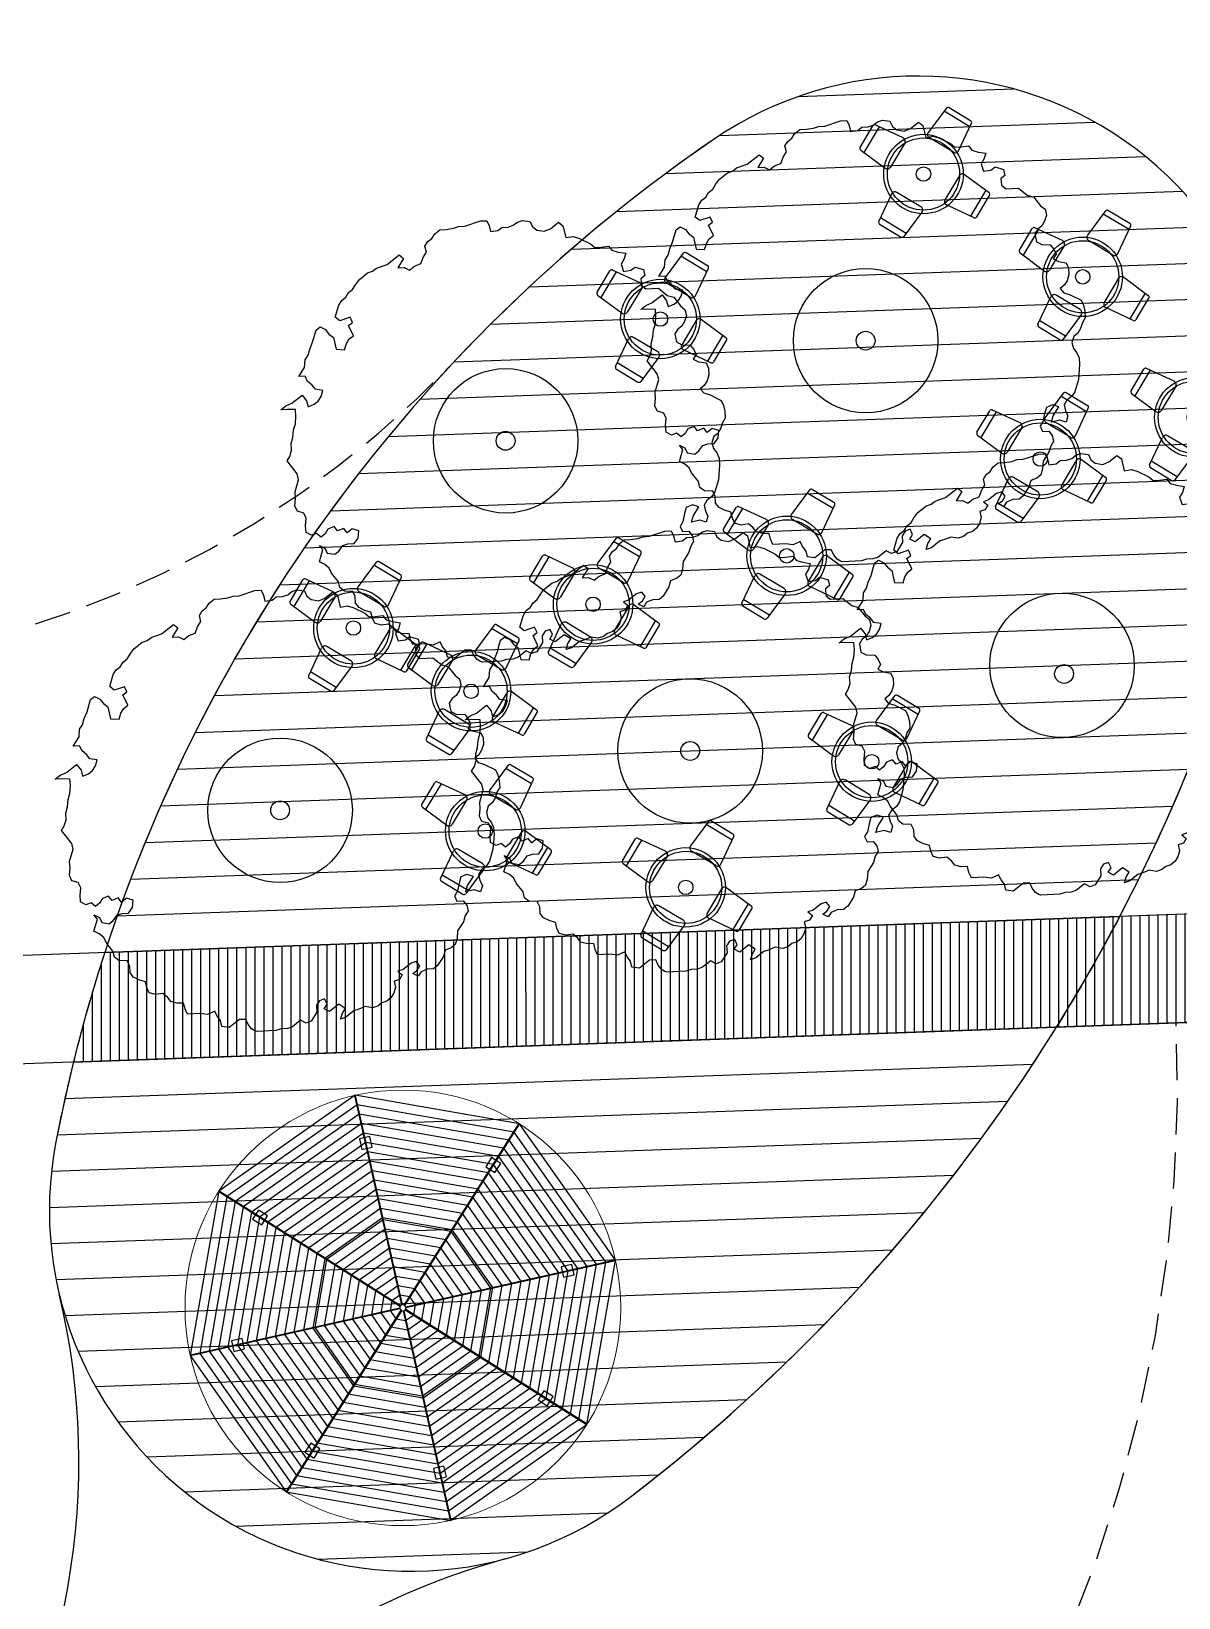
# Model space of a CAD drawing. Extents: x 309418 to 1212698, y 3438380 to 6877191.
# Drawn here: x 606442.28 to 606458.16, y 3438644.33 to 3438666.01 of the extents above; entities that cross this region are included whole.
import ezdxf

# ---------------------------------------------------------------- set-up
doc = ezdxf.new("R2010")
doc.units = 0
doc.header["$MEASUREMENT"] = 0
doc.linetypes.add('DASHED', pattern=[0.75, 0.5, -0.25])
for name, color, linetype in [('Draft _ Lines', 20, 'Continuous'), ('DRAFT-LINES', 10, 'Continuous'), ('LA-FLOWERING-TREE', 221, 'Continuous'), ('LA-HARD-LOOSE-FURN', 12, 'Continuous'), ('LA-LANDSCAPE BASE', 140, 'Continuous'), ('LA-PATTERN', 28, 'Continuous'), ('X-DK-LANDSCPE BASE$0$LA-WOODEN -ELEV', 45, 'Continuous'), ('X-DK-LANDSCPE BASE$0$LA-WOODEN ELEV2', 29, 'Continuous')]:
    doc.layers.add(name, color=color, linetype=linetype)
doc.layers.add('X-DK-LANDSCPE BASE$0$LA-PLNT-PALM', color=102, linetype='Continuous', lineweight=20)
pattern_1 = [(90, (0, 0), (-0.125, 0), [])]

# ---------------------------------------------------------------- blocks, each defined once
blk = doc.blocks.new('X-DK-LANDSCPE BASE$0$aapp')
at = {"color": 30, "true_color": 0xf8991e}
blk.add_circle((0, 0), 3.015, dxfattribs=at)
at = {"layer": 'X-DK-LANDSCPE BASE$0$LA-WOODEN -ELEV', "color": 30, "true_color": 0xf8991e}
for points in [[(1.154, 2.786), (-1.154, 2.786), (-2.786, 1.154), (-2.786, -1.154), (-1.154, -2.786), (1.154, -2.786), (2.786, -1.154), (2.786, 1.154)], [(-0.936, 2.062), (-0.797, 2.12), (-0.854, 2.258), (-0.993, 2.201)], [(0.797, 2.12), (0.935, 2.062), (0.993, 2.201), (0.854, 2.258)], [(0.478, 1.154), (-0.478, 1.154), (-1.154, 0.478), (-1.154, -0.478), (-0.478, -1.154), (0.478, -1.154), (1.153, -0.478), (1.153, 0.478)], [(-2.12, 0.797), (-2.063, 0.935), (-2.201, 0.993), (-2.259, 0.854)], [(2.062, 0.935), (2.12, 0.797), (2.258, 0.854), (2.201, 0.993)], [(-2.063, -0.936), (-2.12, -0.797), (-2.259, -0.854), (-2.201, -0.993)], [(2.12, -0.797), (2.062, -0.936), (2.201, -0.993), (2.258, -0.854)], [(-0.797, -2.12), (-0.936, -2.062), (-0.993, -2.201), (-0.854, -2.258)], [(0.935, -2.062), (0.797, -2.12), (0.854, -2.258), (0.993, -2.201)]]:
    blk.add_lwpolyline(points, close=True, dxfattribs=at)
for points in [[(-0.022, 0.038), (-1.158, 2.782)], [(-0.017, 0.042), (-1.154, 2.786)], [(-0.012, 0.042), (-1.148, 2.786)], [(0.011, 0.042), (1.148, 2.786)], [(0.017, 0.042), (1.154, 2.786)], [(0.021, 0.038), (1.158, 2.782)], [(-0.042, 0.017), (-2.786, 1.154)], [(-0.042, 0.011), (-2.786, 1.148)], [(-0.038, 0.021), (-2.782, 1.158)], [(0.038, 0.021), (2.782, 1.158)], [(0.042, 0.017), (2.786, 1.154)], [(0.042, 0.011), (2.786, 1.148)], [(-0.042, -0.012), (-2.786, -1.148)], [(-0.042, -0.017), (-2.786, -1.154)], [(-0.038, -0.021), (-2.782, -1.158)], [(-0.022, -0.038), (-1.158, -2.782)], [(-0.017, -0.042), (-1.154, -2.786)], [(-0.012, -0.042), (-1.148, -2.786)], [(0.011, -0.042), (1.148, -2.786)], [(0.017, -0.042), (1.154, -2.786)], [(0.021, -0.038), (1.158, -2.782)], [(0.038, -0.021), (2.782, -1.158)], [(0.042, -0.012), (2.786, -1.148)], [(0.042, -0.017), (2.786, -1.154)]]:
    blk.add_lwpolyline(points, dxfattribs=at)
at = {"layer": 'X-DK-LANDSCPE BASE$0$LA-WOODEN ELEV2', "color": 30, "true_color": 0xf8991e}
for points in [[(1.103, 2.662), (-1.103, 2.662), (-2.662, 1.103), (-2.662, -1.103), (-1.103, -2.662), (1.103, -2.662), (2.662, -1.103), (2.662, 1.103)], [(1.051, 2.539), (-1.052, 2.539), (-2.539, 1.052), (-2.539, -1.052), (-1.052, -2.539), (1.051, -2.539), (2.539, -1.052), (2.539, 1.052)], [(1, 2.415), (-1, 2.415), (-2.415, 1), (-2.415, -1), (-1, -2.415), (1, -2.415), (2.415, -1), (2.415, 1)], [(0.949, 2.292), (-0.949, 2.292), (-2.292, 0.949), (-2.292, -0.949), (-0.949, -2.292), (0.949, -2.292), (2.292, -0.949), (2.292, 0.949)], [(0.898, 2.168), (-0.898, 2.168), (-2.168, 0.898), (-2.168, -0.898), (-0.898, -2.168), (0.898, -2.168), (2.168, -0.898), (2.168, 0.898)], [(0.847, 2.045), (-0.847, 2.045), (-2.045, 0.847), (-2.045, -0.847), (-0.847, -2.045), (0.847, -2.045), (2.045, -0.847), (2.045, 0.847)], [(0.796, 1.921), (-0.796, 1.921), (-1.921, 0.796), (-1.921, -0.796), (-0.796, -1.921), (0.796, -1.921), (1.921, -0.796), (1.921, 0.796)], [(0.745, 1.798), (-0.745, 1.798), (-1.798, 0.745), (-1.798, -0.745), (-0.745, -1.798), (0.745, -1.798), (1.797, -0.745), (1.797, 0.745)], [(0.693, 1.674), (-0.693, 1.674), (-1.674, 0.693), (-1.674, -0.693), (-0.693, -1.674), (0.693, -1.674), (1.674, -0.693), (1.674, 0.693)], [(0.642, 1.55), (-0.642, 1.55), (-1.551, 0.642), (-1.551, -0.642), (-0.642, -1.551), (0.642, -1.551), (1.55, -0.642), (1.55, 0.642)], [(0.591, 1.427), (-0.591, 1.427), (-1.427, 0.591), (-1.427, -0.591), (-0.591, -1.427), (0.591, -1.427), (1.427, -0.591), (1.427, 0.591)], [(0.54, 1.303), (-0.54, 1.303), (-1.304, 0.54), (-1.304, -0.54), (-0.54, -1.304), (0.54, -1.304), (1.303, -0.54), (1.303, 0.54)], [(0.489, 1.18), (-0.489, 1.18), (-1.18, 0.489), (-1.18, -0.489), (-0.489, -1.18), (0.489, -1.18), (1.18, -0.489), (1.18, 0.489)], [(0.427, 1.03), (-0.427, 1.03), (-1.03, 0.427), (-1.03, -0.427), (-0.427, -1.03), (0.427, -1.03), (1.03, -0.427), (1.03, 0.427)], [(0.375, 0.906), (-0.376, 0.906), (-0.907, 0.375), (-0.907, -0.376), (-0.376, -0.907), (0.375, -0.907), (0.906, -0.376), (0.906, 0.375)], [(0.324, 0.783), (-0.324, 0.783), (-0.783, 0.324), (-0.783, -0.324), (-0.324, -0.783), (0.324, -0.783), (0.783, -0.324), (0.783, 0.324)], [(0.273, 0.659), (-0.273, 0.659), (-0.66, 0.273), (-0.66, -0.273), (-0.273, -0.659), (0.273, -0.659), (0.659, -0.273), (0.659, 0.273)], [(0.222, 0.536), (-0.222, 0.536), (-0.536, 0.222), (-0.536, -0.222), (-0.222, -0.536), (0.222, -0.536), (0.536, -0.222), (0.536, 0.222)], [(0.171, 0.412), (-0.171, 0.412), (-0.412, 0.171), (-0.412, -0.171), (-0.171, -0.412), (0.171, -0.412), (0.412, -0.171), (0.412, 0.171)], [(0.12, 0.289), (-0.12, 0.289), (-0.289, 0.12), (-0.289, -0.12), (-0.12, -0.289), (0.12, -0.289), (0.289, -0.12), (0.289, 0.12)], [(0.068, 0.165), (-0.069, 0.165), (-0.165, 0.068), (-0.165, -0.069), (-0.069, -0.165), (0.068, -0.165), (0.165, -0.069), (0.165, 0.068)], [(0.017, 0.042), (-0.017, 0.042), (-0.042, 0.017), (-0.042, -0.017), (-0.017, -0.042), (0.017, -0.042), (0.042, -0.017), (0.042, 0.017)]]:
    blk.add_lwpolyline(points, close=True, dxfattribs=at)
blk = doc.blocks.new('FTR-6')
blk.add_lwpolyline([(-2.443, -1.827), (-2.433, -1.751), (-2.405, -1.678), (-2.469, -1.618), (-2.646, -1.595), (-2.707, -1.511), (-2.662, -1.44), (-2.652, -1.364), (-2.624, -1.291), (-2.727, -1.252), (-2.788, -1.167), (-2.916, -1.048), (-2.888, -0.975), (-2.843, -0.904), (-2.907, -0.844), (-2.951, -0.762), (-2.941, -0.686), (-2.949, -0.608), (-3.03, -0.546), (-3.073, -0.464), (-3.046, -0.391), (-3.001, -0.32), (-3.044, -0.237), (-3.07, -0.157), (-3.06, -0.081), (-2.997, -0.013), (-2.97, 0.061), (-3.048, 0.148), (-3.056, 0.226), (-3.011, 0.297), (-2.992, 0.448), (-2.964, 0.521), (-2.972, 0.599), (-2.998, 0.679), (-2.843, 0.762), (-2.834, 0.837), (-2.808, 0.757), (-2.836, 0.684), (-2.775, 0.599), (-2.704, 0.59), (-2.613, 0.604), (-2.546, 0.57), (-2.481, 0.51), (-2.39, 0.524), (-2.31, 0.59), (-2.353, 0.673), (-2.441, 0.684), (-2.431, 0.76), (-2.516, 0.796), (-2.506, 0.872), (-2.591, 0.909), (-2.665, 0.893), (-2.736, 0.902), (-2.744, 0.98), (-2.811, 1.014), (-2.836, 1.094), (-2.774, 1.163), (-2.693, 1.229), (-2.666, 1.303), (-2.709, 1.385), (-2.682, 1.458), (-2.601, 1.525), (-2.539, 1.594), (-2.385, 1.676), (-2.34, 1.747), (-2.31, 1.974), (-2.237, 1.99), (-2.16, 2.031), (-2.097, 2.1), (-2.02, 2.142), (-1.939, 2.208), (-1.862, 2.249), (-1.782, 2.316), (-1.719, 2.385), (-1.798, 2.472), (-1.862, 2.531), (-1.774, 2.52), (-1.689, 2.483), (-1.512, 2.46), (-1.525, 2.36), (-1.57, 2.289), (-1.486, 2.252), (-1.415, 2.243), (-1.341, 2.259), (-1.264, 2.3), (-1.325, 2.385), (-1.315, 2.461), (-1.323, 2.538), (-1.296, 2.612), (-1.36, 2.671), (-1.212, 2.703), (-1.132, 2.77), (-1.058, 2.786), (-0.981, 2.827), (-0.886, 2.866), (-0.732, 2.949), (-0.662, 2.94), (-0.636, 2.86), (-0.646, 2.784), (-0.638, 2.706), (-0.728, 2.564), (-0.65, 2.477), (-0.573, 2.518), (-0.499, 2.534), (-0.428, 2.525), (-0.373, 2.672), (-0.303, 2.663), (-0.275, 2.736), (-0.41, 2.805), (-0.418, 2.883), (-0.264, 2.965), (-0.19, 2.981), (-0.119, 2.972), (-0.046, 2.988), (0.025, 2.979), (0.099, 2.995), (0.19, 3.009), (0.331, 2.991), (0.399, 2.957), (0.469, 2.948), (0.604, 2.879), (0.815, 2.852), (0.823, 2.774), (0.676, 2.742), (0.74, 2.682), (0.765, 2.602), (0.853, 2.591), (0.938, 2.554), (1.033, 2.593), (1.107, 2.609), (1.152, 2.68), (1.226, 2.696), (1.296, 2.687), (1.37, 2.703), (1.458, 2.692), (1.522, 2.632), (1.604, 2.57), (1.671, 2.536), (1.735, 2.477), (1.937, 2.374), (2.001, 2.314), (1.974, 2.241), (1.929, 2.17), (2.01, 2.108), (2.081, 2.099), (2.145, 2.039), (2.212, 2.005), (2.283, 1.996), (2.35, 1.962), (2.411, 1.877), (2.383, 1.804), (2.391, 1.726), (2.452, 1.641), (2.537, 1.604), (2.678, 1.586), (2.686, 1.508), (2.596, 1.366), (2.678, 1.304), (2.721, 1.222), (2.772, 1.062), (2.78, 0.984), (2.844, 0.924), (2.925, 0.862), (2.916, 0.787), (2.959, 0.704), (3.019, 0.62), (2.942, 0.578), (2.869, 0.562), (2.82, 0.466), (2.902, 0.404), (2.973, 0.395), (3.03, 0.285), (2.985, 0.214), (2.914, 0.223), (2.852, 0.155), (2.86, 0.077), (2.988, -0.042), (3.003, -0.198), (3.047, -0.281), (3.027, -0.432), (3.035, -0.51), (2.99, -0.581), (2.913, -0.622), (2.839, -0.638), (2.769, -0.629), (2.695, -0.645), (2.629, -0.739), (2.654, -0.819), (2.733, -0.906), (2.723, -0.982), (2.696, -1.055), (2.622, -1.071), (2.647, -1.151), (2.708, -1.236), (2.681, -1.31), (2.618, -1.378), (2.541, -1.42), (2.467, -1.436), (2.397, -1.427), (2.387, -1.502), (2.43, -1.585), (2.481, -1.745), (2.454, -1.818), (2.409, -1.889), (2.346, -1.958), (2.272, -1.974), (2.195, -2.015), (2.121, -2.032), (2.051, -2.022), (1.974, -2.064), (1.929, -2.135), (1.919, -2.21), (1.891, -2.284), (1.829, -2.353), (1.668, -2.486), (1.514, -2.568), (1.44, -2.584), (1.352, -2.573), (1.278, -2.589), (1.233, -2.66), (1.206, -2.733), (1.129, -2.775), (1.086, -2.692), (0.986, -2.628), (1.063, -2.587), (1.211, -2.555), (1.168, -2.472), (1.083, -2.436), (1.006, -2.477), (0.908, -2.541), (0.834, -2.557), (0.807, -2.631), (0.871, -2.69), (0.861, -2.766), (0.816, -2.837), (0.742, -2.853), (0.665, -2.894), (0.517, -2.926), (0.437, -2.993), (0.36, -3.034), (0.29, -3.025), (0.205, -2.988), (0.128, -3.03), (-0.02, -3.062), (-0.091, -3.053), (-0.155, -2.993), (-0.24, -2.957), (-0.313, -2.973), (-0.339, -2.893), (-0.268, -2.902), (-0.194, -2.886), (-0.185, -2.81), (-0.252, -2.776), (-0.393, -2.757), (-0.46, -2.723), (-0.453, -2.801), (-0.526, -2.817), (-0.594, -2.783), (-0.639, -2.854), (-0.716, -2.895), (-0.79, -2.911), (-0.86, -2.902), (-0.927, -2.868), (-0.998, -2.859), (-1.065, -2.824), (-1.126, -2.74), (-1.211, -2.703), (-1.278, -2.669), (-1.419, -2.651), (-1.487, -2.616), (-1.41, -2.575), (-1.336, -2.559), (-1.358, -2.454), (-1.517, -2.433), (-1.542, -2.353), (-1.468, -2.337), (-1.441, -2.263), (-1.508, -2.229), (-1.582, -2.245), (-1.645, -2.314), (-1.792, -2.346), (-1.86, -2.312), (-1.885, -2.232), (-2.026, -2.213), (-2.094, -2.179), (-2.158, -2.12), (-2.225, -2.085), (-2.417, -1.907), (-2.431, -1.879)], close=True)
blk.add_circle((0, 0), 0.13)
blk = doc.blocks.new('TA')
for p, q in [((-0.035, 0.922), (-0.373, 0.847)), ((0, 0.902), (0.131, 0.503)), ((-0.346, 0.397), (-0.396, 0.814)), ((-0.39, 0.761), (0.016, 0.851)), ((-0.286, 0.354), (0.095, 0.438)), ((0.482, -0.135), (0.398, 0.245)), ((0.858, 0.355), (0.441, 0.306)), ((0.895, -0.057), (0.805, 0.349)), ((0.891, 0.332), (0.966, -0.005)), ((-0.924, -0.04), (-0.525, 0.091)), ((-0.376, -0.326), (-0.46, 0.055)), ((-0.944, -0.075), (-0.869, -0.412)), ((-0.783, -0.429), (-0.873, -0.023)), ((0.547, -0.172), (0.946, -0.04)), ((-0.419, -0.386), (-0.836, -0.436)), ((-0.095, -0.504), (0.285, -0.42)), ((-0.132, -0.569), (0, -0.968)), ((0.395, -0.88), (0.346, -0.463)), ((-0.017, -0.917), (0.389, -0.827)), ((0.372, -0.913), (0.035, -0.988))]:
    blk.add_line(p, q)
for radius in [0.55, 0.5, 0.1]:
    blk.add_circle((0, 0), radius)
for centre, radius, start, end in [((-0.029, 0.893), 0.03, 18.2248, 102.5142), ((-0.366, 0.818), 0.03, 102.5142, 186.8037), ((0.084, 0.487), 0.05, 282.5142, 18.2248), ((-0.297, 0.403), 0.05, 186.8037, 282.5142), ((0.447, 0.256), 0.05, 96.8037, 192.5142), ((0.862, 0.326), 0.03, 12.5142, 96.8037), ((-0.509, 0.044), 0.05, 12.5142, 108.2248), ((-0.914, -0.068), 0.03, 108.2248, 192.5142), ((0.531, -0.124), 0.05, 192.5142, 288.2248), ((0.937, -0.012), 0.03, 288.2248, 12.5142), ((-0.839, -0.406), 0.03, 192.5142, 276.8037), ((-0.425, -0.336), 0.05, 276.8037, 12.5142), ((0.296, -0.469), 0.05, 6.8037, 102.5142), ((-0.084, -0.553), 0.05, 102.5142, 198.2248), ((0.028, -0.958), 0.03, 198.2248, 282.5142), ((0.365, -0.883), 0.03, 282.5142, 6.8037)]:
    blk.add_arc(centre, radius, start, end)

msp = doc.modelspace()

# ---------------------------------------------------------------- hatches: boundary and pattern name
at = {"layer": 'LA-PATTERN', "true_color": 0x99724c}
h = msp.add_hatch(dxfattribs=at)
h.set_pattern_fill('_USER', color=35, scale=0.5, angle=182.040417, pattern_type=0)
h.set_pattern_definition([(182.04041678, (-57502.4321, 10638.327), (0.017802232066, -0.49968298003), [])])
edge = h.paths.add_edge_path()
edge.add_arc((606454.55292, 3438660.39047), 5, 346.043034, 484.331602)
edge.add_arc((606464.03057, 3438646.5132), 21.8049, 124.331602, 161.983618)
edge.add_line((606443.29481, 3438653.25721), (606457.34309, 3438653.75771))
edge.add_arc((606435.78697, 3438665.05437), 24.33682, 332.342829, 346.043034)
h = msp.add_hatch(dxfattribs=at)
h.set_pattern_fill('ANSI31', color=35, angle=45)
h.set_pattern_definition(pattern_1)
edge = h.paths.add_edge_path()
edge.add_line((606460.57347, 3438653.8728), (606457.34309, 3438653.75771))
edge.add_arc((606435.78697, 3438665.05437), 24.33682, 328.187897, 332.342829, ccw=False)
edge.add_line((606456.46795, 3438652.22558), (606460.72165, 3438652.37712))
edge.add_arc((606476.1623, 3438654.66198), 15.60879, 182.898119, 188.417351, ccw=False)
h = msp.add_hatch(dxfattribs=at)
h.set_pattern_fill('ANSI31', color=35, angle=45)
h.set_pattern_definition(pattern_1)
edge = h.paths.add_edge_path()
edge.add_line((606457.34309, 3438653.75771), (606443.29481, 3438653.25721))
edge.add_arc((606464.03057, 3438646.5132), 21.8049, 161.983618, 166.128476)
edge.add_line((606442.8616, 3438651.74082), (606456.46795, 3438652.22558))
edge.add_arc((606435.78697, 3438665.05437), 24.33682, 328.187897, 332.342829)
h = msp.add_hatch(dxfattribs=at)
h.set_pattern_fill('_USER', color=35, scale=0.5, angle=182.040417, pattern_type=0)
h.set_pattern_definition([(182.040416779, (-57502.41637, 10638.8279), (0.017802232055, -0.49968298003), [])])
edge = h.paths.add_edge_path()
edge.add_line((606456.46795, 3438652.22558), (606442.8616, 3438651.74082))
edge.add_arc((606464.03057, 3438646.5132), 21.8049, 166.128476, 169.100703)
edge.add_arc((606447.52882, 3438649.69072), 5, 169.100703, 307.38927)
edge.add_arc((606435.78697, 3438665.05437), 24.33682, 307.38927, 328.187897)

# ---------------------------------------------------------------- linework, layer by layer
at = {"layer": 'Draft _ Lines', "color": 114, "linetype": 'DASHED', "true_color": 0x139b48}
for points in [[(606448.13069, 3438661.43457, -0.20926471), (606437.90455, 3438657.14947, 0.62705756), (606434.38171, 3438650.15219, 0.62705756)], [(606451.73128, 3438636.79143, 0.22028091), (606458.125, 3438652.28461)]]:
    msp.add_lwpolyline(points, format="xyb", dxfattribs=at)
at = {"layer": 'DRAFT-LINES'}
for points in [[(606450.56495, 3438645.71808, 0.17027648), (606459.4053, 3438659.1845, 0.68913643), (606451.73301, 3438664.5194, 0.19786523), (606442.61901, 3438650.63614, 0.68913643)], [(606459.4053, 3438659.1845, 0.68913643), (606451.73301, 3438664.5194, 0.16578212), (606443.29481, 3438653.25721), (606457.34309, 3438653.75771, 0.05984973)], [(606460.57347, 3438653.8728), (606457.34309, 3438653.75771, -0.0181313), (606456.46795, 3438652.22558), (606460.72165, 3438652.37712, -0.02408685)], [(606457.34309, 3438653.75771), (606443.29481, 3438653.25721, 0.01808733), (606442.8616, 3438651.74082), (606456.46795, 3438652.22558, 0.0181313)], [(606456.46795, 3438652.22558), (606442.8616, 3438651.74082, 0.01296951), (606442.61901, 3438650.63614, 0.68913643), (606450.56495, 3438645.71808, 0.09100109)]]:
    msp.add_lwpolyline(points, format="xyb", close=True, dxfattribs=at)
for points in [[(606460.57347, 3438653.8728), (606374.87695, 3438650.81968, 0.14098437), (606355.69205, 3438644.5527, -0.17755955), (606343.33276, 3438641.47047, 0.04168808), (606326.23583, 3438641.87621)], [(606436.93503, 3438623.6478, -0.16661469), (606441.29977, 3438640.73279, 0.20638537), (606442.66484, 3438648.53238)], [(606443.44608, 3438618.79603, -0.39575172), (606438.45514, 3438623.47797, -0.18538791), (606443.46086, 3438641.20462, -0.16729446), (606448.84283, 3438644.86648)]]:
    msp.add_lwpolyline(points, format="xyb", dxfattribs=at)
msp.add_lwpolyline([(606460.72165, 3438652.37712), (606402.78313, 3438650.31295)], dxfattribs=at)
at = {"layer": 'LA-LANDSCAPE BASE'}
for centre in [(606453.82588, 3438661.72723), (606448.84324, 3438660.34035), (606456.54386, 3438657.23145), (606451.39725, 3438656.04746), (606445.72152, 3438655.22596)]:
    msp.add_circle(centre, 1, dxfattribs=at)

# ---------------------------------------------------------------- block references
at = {"layer": 'LA-FLOWERING-TREE', "rotation": 45.77054702215741}
for p in [(606453.82588, 3438661.72723), (606448.84324, 3438660.34035), (606456.57203, 3438657.11348), (606451.39725, 3438656.04746), (606445.72152, 3438655.22596)]:
    msp.add_blockref('FTR-6', p, dxfattribs=at)
at = {"layer": 'LA-HARD-LOOSE-FURN', "rotation": 136.6687726593987}
for p in [(606454.62658, 3438664.0335), (606456.83031, 3438662.61106), (606450.98458, 3438662.02649), (606458.37496, 3438660.66482), (606456.24308, 3438660.08855), (606452.73334, 3438658.74909), (606450.05352, 3438658.07747), (606446.73652, 3438657.74859), (606448.36472, 3438656.8741), (606453.90995, 3438655.89879), (606448.56102, 3438654.93791), (606451.33545, 3438654.15865)]:
    msp.add_blockref('TA', p, dxfattribs=at)
at = {"layer": 'X-DK-LANDSCPE BASE$0$LA-PLNT-PALM', "rotation": 260.159393150653}
msp.add_blockref('X-DK-LANDSCPE BASE$0$aapp', (606447.42063, 3438648.33805), dxfattribs=at)

doc.saveas('drawing.dxf')
